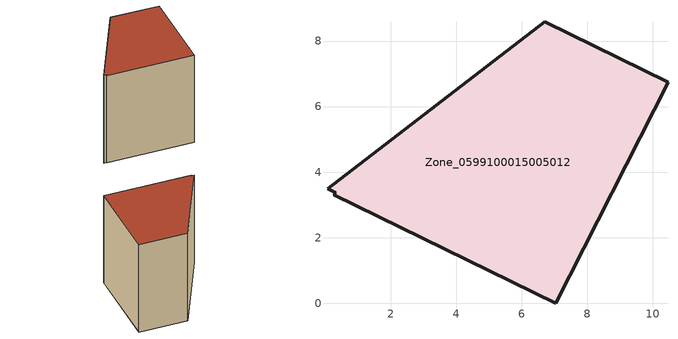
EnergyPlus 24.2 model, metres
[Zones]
Zone_0599100015005012
 floor ground (C_G): 0.07,3.49 6.7,8.59 10.47,6.75 7.04,0 0.26,3.31 0.33,3.37 z2.08
 wall outside (C_F): 7.04,0 10.47,6.75 6.7,8.59 0.07,3.49 0.33,3.37 0.26,3.31 7.04,0 z2.08:10.44
 roof outside (C_R): 6.7,8.59 0.07,3.49 0.33,3.37 0.26,3.31 7.04,0 10.47,6.75 z10.44
[BUILDING]
Pand.0599100015005012: North Axis=0; Terrain=City; Loads Convergence Tolerance Value=0.04; Temperature Convergence Tolerance Value=0.4; Solar Distribution=FullExterior; Maximum Number of Warmup Days=25; Minimum Number of Warmup Days=1
[Site:Location]
Rotterdam.The.Hague.AP_ZH_NLD Design_Conditions: Latitude=51.96; Longitude=4.45; Time Zone=1; Elevation=-4.5
[SITE:GROUNDTEMPERATURE:BUILDINGSURFACE]
18, 18, 18, 18, 18, 18, 18, 18, 18, 18, 18, 18
[MATERIAL] Thermal Absorptance=0.9; Solar Absorptance=0.7; Visible Absorptance=0.7
Name | Roughness | Thickness | Conductivity | Density | Specific Heat
G.TI.1975-1991 | MediumSmooth | 0.15 | 0.288461 | 540 | 1210
F.TI.1975-1991 | Rough | 0.3 | 0.230769 | 1920 | 840
R.TI.1975-1991 | MediumRough | 0.2 | 0.153846 | 1500 | 1000
[CONSTRUCTION]
C_G: G.TI.1975-1991
C_F: F.TI.1975-1991
C_R: R.TI.1975-1991
[ZONE]
Zone_0599100015005012: Type=1; Multiplier=1; Ceiling Height=Autocalculate; Volume=Autocalculate; Floor Area=autocalculate; Part of Total Floor Area=Yes
[ZONEINFILTRATION:DESIGNFLOWRATE]
Infil_Zone_0599100015005012: Zone or ZoneList or Space or SpaceList=Zone_0599100015005012; Schedule=AlwaysOn; Design Flow Rate Calculation Method=Flow/Area; Flow Rate per Floor Area=0.003; Constant Term Coefficient=1; Temperature Term Coefficient=0; Velocity Term Coefficient=0; Velocity Squared Term Coefficient=0
[HVACTEMPLATE:ZONE:IDEALLOADSAIRSYSTEM]
Zone_0599100015005012: Maximum Heating Supply Air Temperature=50; Minimum Cooling Supply Air Temperature=13; Maximum Heating Supply Air Humidity Ratio=0.0156; Minimum Cooling Supply Air Humidity Ratio=0.0077; Heating Limit=NoLimit; Cooling Limit=NoLimit; Dehumidification Control Type=ConstantSensibleHeatRatio; Cooling Sensible Heat Ratio=0.7; Dehumidification Setpoint=60; Humidification Control Type=None; Humidification Setpoint=30; Outdoor Air Method=None; Outdoor Air Flow Rate per Person=0.00944; Outdoor Air Flow Rate per Zone Floor Area=0; Outdoor Air Flow Rate per Zone=0; Demand Controlled Ventilation Type=None; Outdoor Air Economizer Type=NoEconomizer; Heat Recovery Type=None; Sensible Heat Recovery Effectiveness=0.7; Latent Heat Recovery Effectiveness=0.65
[ZONECONTROL:THERMOSTAT]
ThermostatControl_Zone_0599100015005012: Zone or ZoneList=Zone_0599100015005012; Control Type Schedule=DualSetpointControlType; Control 1=Thermostat_Zone_0599100015005012; Temperature Difference Between Cutout And Setpoint=0
[THERMOSTATSETPOINT:DUALSETPOINT]
Thermostat_Zone_0599100015005012: Heating Setpoint Temperature Schedule=HeatingSetpoint_Zone_0599100015005012; Cooling Setpoint Temperature Schedule=CoolingSetpoint_Zone_0599100015005012
[SCHEDULE:COMPACT]
HeatingSetpoint_Zone_0599100015005012: Through: 12/31, For: AllDays, Until: 24:00, 21
CoolingSetpoint_Zone_0599100015005012: Through: 12/31, For: AllDays, Until: 24:00, 24
DualSetpointControlType: Through: 12/31, For: AllDays, Until: 24:00, 4
AlwaysOn: Through: 12/31, For: AllDays, Until: 24:00, 1
